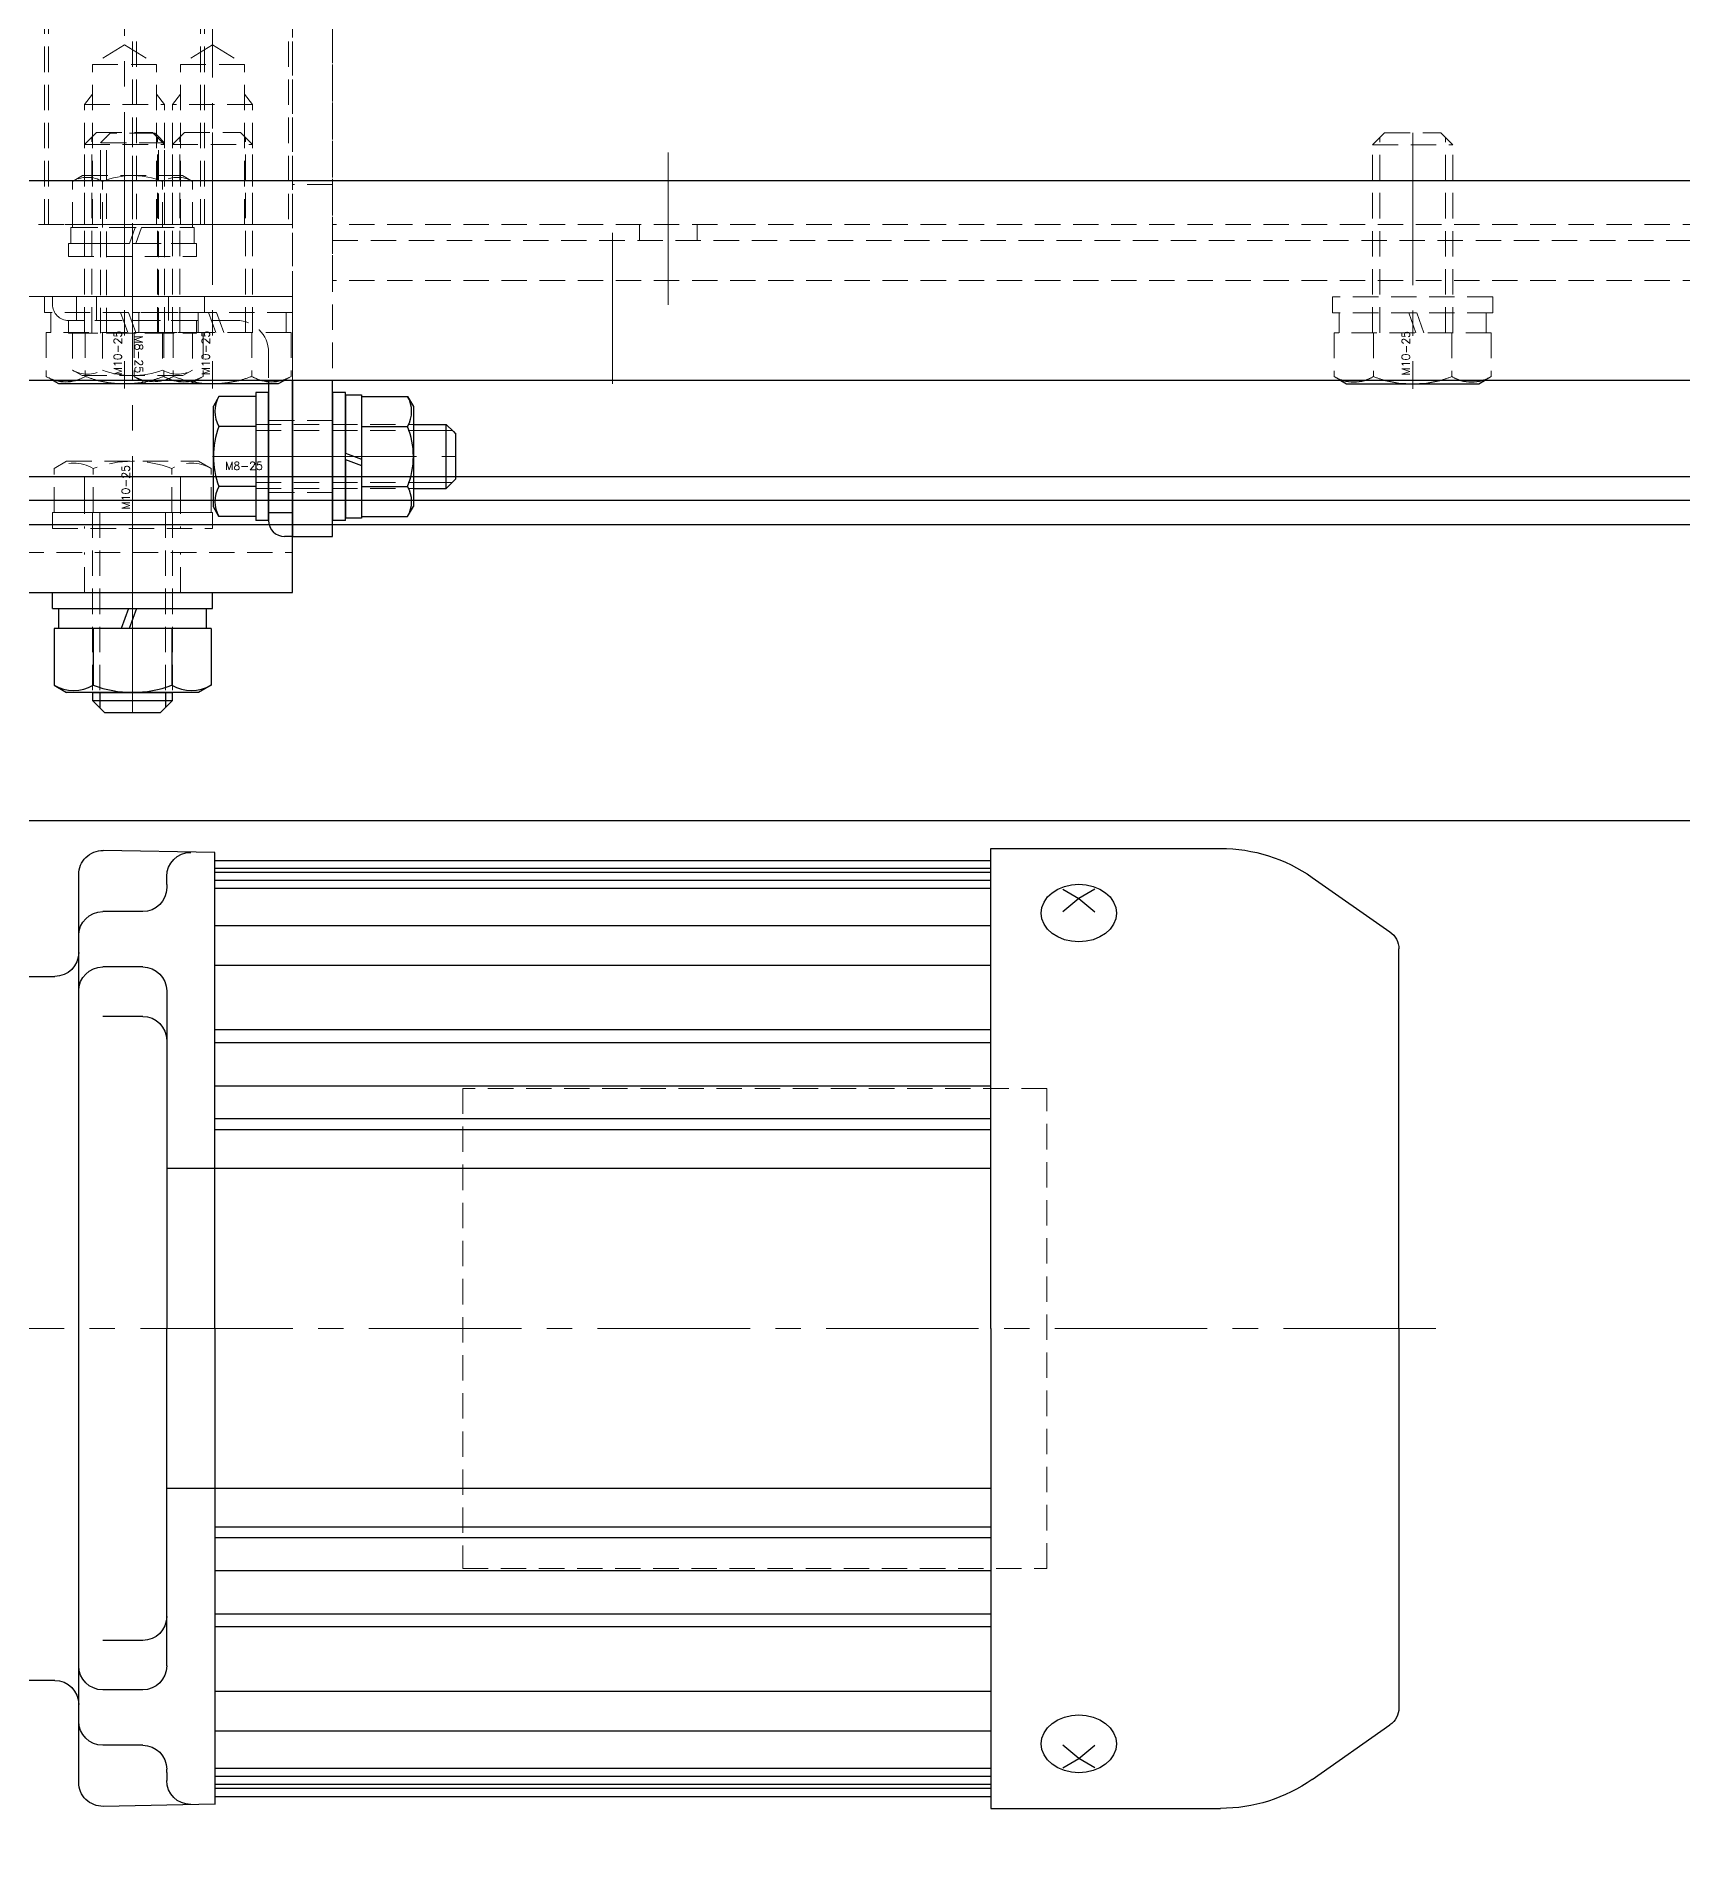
# Model space of a CAD drawing. Header units: millimetres. Extents: x 0 to 51411, y 0 to 16902.
# Drawn here: x 3216.1 to 3421.9, y 8115.4 to 8343.9 of the extents above; entities that cross this region are included whole.
import ezdxf

# ---------------------------------------------------------------- set-up
doc = ezdxf.new("R2010")
doc.units = ezdxf.units.MM
doc.linetypes.add('CENTER2', pattern=[28.575, 19.05, -3.175, 3.175, -3.175])
doc.linetypes.add('HIDDEN2', pattern=[4.7625, 3.175, -1.5875])
for name, color, linetype, lineweight in [('01_外形線', 7, 'Continuous', 25), ('02_細線', 5, 'Continuous', 13), ('03_かくれ線', 6, 'HIDDEN2', 13), ('04_中心線', 1, 'CENTER2', 9)]:
    doc.layers.add(name, color=color, linetype=linetype, lineweight=lineweight)
doc.styles.add('KSS_TXT', font='txt.shx', dxfattribs={"bigfont": 'extfont2.shx'})

# ---------------------------------------------------------------- blocks, each defined once
blk = doc.blocks.new('GM-SHYF-RH 0.4kW、1／160、＊＊V、60Hzb')
at = {"layer": '01_外形線'}
for p, q in [((-24, 133), (-24, 130)), ((-23, 134), (0, 134)), ((23, 134), (0, 134)), ((24, 133), (24, 130)), ((-47.27, 130), (-47.27, 125)), ((0.46, 130), (-47.27, 130)), ((0.46, 130), (47.73, 130)), ((47.73, 130), (47.73, 125)), ((-242.27, 127), (-270.97, 127)), ((-242.27, 67), (-242.27, 127)), ((-145.27, 126.48), (-131.32, 126.74)), ((-145.27, 67), (-145.27, 126.5)), ((-282.44, 123.38), (-292.16, 116.57)), ((-145.27, 125.5), (-242.27, 125.5)), ((-242.27, 124.5), (-145.27, 124.5)), ((-242.27, 124), (-145.27, 124)), ((-139.27, 122.5), (-139.27, 123.5)), ((-128.27, 10.26), (-128.27, 123.74)), ((-115.33, 115.5), (-115.33, 125)), ((-115.33, 125), (-15.97, 125)), ((-15.97, 125), (70.37, 125)), ((70.37, 115.5), (70.37, 125)), ((-255.27, 121.92), (-253.27, 120.74)), ((-251.27, 121.92), (-253.27, 120.74)), ((-242.27, 123), (-145.27, 123)), ((-242.27, 122), (-145.27, 122)), ((-139.27, 122.5), (-139.27, 122.1)), ((-253.27, 120.74), (-255.27, 119.09)), ((-253.27, 120.74), (-251.27, 119.09)), ((-136.27, 119.1), (-131.27, 119.1)), ((-242.27, 117.32), (-145.27, 117.32)), ((-293.27, 67), (-293.27, 114.44)), ((-116.98, 21), (-115.33, 115.5)), ((72.02, 21), (70.37, 115.5)), ((-242.27, 112.37), (-145.27, 112.37)), ((-136.27, 112.18), (-131.27, 112.18)), ((-117.38, 111), (-125.27, 111)), ((-139.27, 109.18), (-139.27, 67)), ((-136.27, 106), (-131.27, 106)), ((-242.27, 104.32), (-145.27, 104.32)), ((-242.27, 102.71), (-145.27, 102.71)), ((-242.27, 97.28), (-145.27, 97.28)), ((-242.27, 93.19), (-145.27, 93.19)), ((-242.27, 91.83), (-145.27, 91.83)), ((-242.27, 87), (-145.27, 87)), ((-145.27, 87), (-139.27, 87)), ((-293.27, 67), (-293.27, 19.56)), ((-242.27, 67), (-242.27, 7)), ((-145.27, 67), (-145.27, 7.5)), ((-139.27, 24.82), (-139.27, 67)), ((-242.27, 47), (-145.27, 47)), ((-145.27, 47), (-139.27, 47)), ((-242.27, 42.17), (-145.27, 42.17)), ((-242.27, 40.81), (-145.27, 40.81)), ((-242.27, 36.72), (-145.27, 36.72)), ((-242.27, 31.29), (-145.27, 31.29)), ((-242.27, 29.68), (-145.27, 29.68)), ((-136.27, 28), (-131.27, 28)), ((-125.27, 23), (-118.98, 23)), ((-242.27, 21.63), (-145.27, 21.63)), ((-136.27, 21.82), (-131.27, 21.82)), ((-116.77, 9), (-116.98, 21)), ((-116.98, 21), (-15.97, 21)), ((-15.97, 21), (72.02, 21)), ((71.82, 9.5), (72.02, 21)), ((-282.44, 10.62), (-292.16, 17.43)), ((-242.27, 16.68), (-145.27, 16.68)), ((-253.27, 13.26), (-255.27, 14.91)), ((-253.27, 13.26), (-251.27, 14.91)), ((-136.27, 14.9), (-131.27, 14.9)), ((-255.27, 12.08), (-253.27, 13.26)), ((-251.27, 12.08), (-253.27, 13.26)), ((-242.27, 12), (-145.27, 12)), ((-139.27, 11.5), (-139.27, 11.9)), ((-139.27, 11.5), (-139.27, 11.9)), ((-139.27, 11.5), (-139.27, 10.5)), ((-242.27, 11), (-145.27, 11)), ((-242.27, 10), (-145.27, 10)), ((-242.27, 9.5), (-145.27, 9.5)), ((71.31, 9), (71.82, 9.5)), ((-242.27, 7), (-270.97, 7)), ((-145.27, 8.5), (-242.27, 8.5)), ((-145.27, 7.52), (-131.32, 7.26)), ((-15.97, 9), (-116.77, 9)), ((-15.97, 9), (71.31, 9))]:
    blk.add_line(p, q, dxfattribs=at)
for points in [[(-248.57, 118.92), (-248.66, 119.63), (-248.93, 120.3), (-249.36, 120.93), (-249.95, 121.47), (-250.66, 121.92), (-251.47, 122.25), (-252.35, 122.46), (-253.27, 122.53), (-254.19, 122.46), (-255.07, 122.25), (-255.88, 121.92), (-256.59, 121.47), (-257.18, 120.93), (-257.61, 120.3), (-257.88, 119.63), (-257.97, 118.92), (-257.88, 118.22), (-257.61, 117.54), (-257.18, 116.92), (-256.59, 116.38), (-255.88, 115.93), (-255.07, 115.59), (-254.19, 115.39), (-253.27, 115.32), (-252.35, 115.39), (-251.47, 115.59), (-250.66, 115.93), (-249.95, 116.38), (-249.36, 116.92), (-248.93, 117.54), (-248.66, 118.22)], [(-248.57, 15.08), (-248.66, 15.78), (-248.93, 16.46), (-249.36, 17.08), (-249.95, 17.62), (-250.66, 18.07), (-251.47, 18.41), (-252.35, 18.61), (-253.27, 18.68), (-254.19, 18.61), (-255.07, 18.41), (-255.88, 18.07), (-256.59, 17.62), (-257.18, 17.08), (-257.61, 16.46), (-257.88, 15.78), (-257.97, 15.08), (-257.88, 14.37), (-257.61, 13.7), (-257.18, 13.07), (-256.59, 12.53), (-255.88, 12.08), (-255.07, 11.75), (-254.19, 11.54), (-253.27, 11.47), (-252.35, 11.54), (-251.47, 11.75), (-250.66, 12.08), (-249.95, 12.53), (-249.36, 13.07), (-248.93, 13.7), (-248.66, 14.37)]]:
    blk.add_lwpolyline(points, close=True, dxfattribs=at)
for centre, radius, start, end in [((-23, 133), 1, 90, 180), ((23, 133), 1, 0, 90), ((-270.97, 107), 20, 90, 125), ((-142.27, 123.5), 3, 0, 90), ((-131.27, 123.74), 3, 0, 90.9812), ((-136.27, 122.1), 3, 180, 270), ((-131.27, 116.1), 3, 0, 90), ((-290.67, 114.44), 2.6, 125, 180), ((-136.27, 109.18), 3, 90, 180), ((-131.27, 109.18), 3, 0, 90), ((-125.27, 114), 3, 180, 270), ((-117.38, 113), 2, 270, 359), ((-136.27, 103), 3, 90, 180), ((-136.27, 31), 3, 180, 270), ((-136.27, 24.82), 3, 180, 270), ((-131.27, 24.82), 3, 270, 0), ((-125.27, 20), 3, 90, 180), ((-118.98, 21), 2, 359, 90), ((-290.67, 19.56), 2.6, 180, 235), ((-131.27, 17.9), 3, 270, 0), ((-136.27, 11.9), 3, 90, 180), ((-270.97, 27), 20, 235, 270), ((-142.27, 10.5), 3, 270, 0), ((-131.27, 10.26), 3, 269.0188, 0)]:
    blk.add_arc(centre, radius, start, end, dxfattribs=at)
at = {"layer": '03_かくれ線'}
for p, q in [((-17.5, 110.75), (-17.5, 131.5)), ((17.5, 110.75), (17.5, 131.5)), ((-112, 125), (-112, 109)), ((-92, 109), (-92, 125)), ((47, 125), (47, 109)), ((67, 109), (67, 125)), ((-18.5, 108), (-18.5, 110.75)), ((-18.5, 110.75), (19.5, 110.75)), ((19.5, 108), (19.5, 110.75)), ((-112, 109), (-92, 109)), ((-109, 25), (-109, 109)), ((-95, 25), (-95, 109)), ((-18.5, 108), (19.5, 108)), ((-17.5, 82), (-17.5, 108)), ((17.5, 82), (17.5, 108)), ((47, 109), (67, 109)), ((50, 25), (50, 109)), ((64, 25), (64, 109)), ((-17.8, 52), (-17.8, 82)), ((-17.8, 82), (17.8, 82)), ((17.8, 52), (17.8, 82)), ((-17.8, 52), (17.8, 52)), ((-17.5, 26), (-17.5, 52)), ((17.5, 26), (17.5, 52)), ((-18.5, 23.25), (-18.5, 26)), ((-18.5, 26), (19.5, 26)), ((19.5, 23.25), (19.5, 26)), ((-112, 9), (-112, 25)), ((-112, 25), (-92, 25)), ((-92, 25), (-92, 9)), ((-18.5, 23.25), (19.5, 23.25)), ((-17.5, 2.5), (-17.5, 23.25)), ((17.5, 2.5), (17.5, 23.25)), ((47, 9), (47, 25)), ((47, 25), (67, 25)), ((67, 25), (67, 9)), ((-47.27, 4), (-47.27, 9)), ((47.73, 4), (47.73, 9)), ((0.23, 4), (-47.27, 4)), ((47.73, 4), (-47.27, 4)), ((-24, 1), (-24, 4)), ((24, 1), (24, 4)), ((-23, 0), (0, 0)), ((23, 0), (0, 0))]:
    blk.add_line(p, q, dxfattribs=at)
blk.add_lwpolyline([(-249.27, 97), (-176.27, 97), (-176.27, 37), (-249.27, 37)], close=True, dxfattribs=at)
for centre, radius, start, end in [((-20, 131.5), 2.5, 0, 90), ((20, 131.5), 2.5, 90, 180), ((-20, 2.5), 2.5, 270, 0), ((20, 2.5), 2.5, 180, 270), ((-23, 1), 1, 180, 270), ((23, 1), 1, 270, 0)]:
    blk.add_arc(centre, radius, start, end, dxfattribs=at)
at = {"layer": '04_中心線'}
for p, q in [((0, 134), (0, 0)), ((-102, 6.46), (-102, 127.76)), ((57, 6.46), (57, 127.76)), ((-297.9, 67), (75.91, 67))]:
    blk.add_line(p, q, dxfattribs=at)

msp = doc.modelspace()

# ---------------------------------------------------------------- linework, layer by layer
at = {"layer": '01_外形線'}
for p, q in [((3218.196, 8300.866), (3218.889, 8300.466)), ((3235.389, 8300.466), (3236.082, 8300.866)), ((3245.139, 8300.866), (3245.139, 8283.366)), ((3246.389, 8300.466), (3247.082, 8300.866)), ((3248.139, 8274.366), (3248.139, 8300.866)), ((3248.139, 8300.866), (3248.139, 8281.366)), ((3248.139, 8300.866), (3248.139, 8281.366)), ((3253.139, 8281.366), (3253.139, 8300.866)), ((3379.144, 8300.866), (3379.889, 8300.436)), ((3396.389, 8300.436), (3397.134, 8300.866)), ((3218.889, 8300.466), (3235.389, 8300.466)), ((3235.389, 8300.466), (3246.389, 8300.466)), ((3238.935, 8298.871), (3238.239, 8297.666)), ((3243.539, 8298.871), (3238.935, 8298.871)), ((3243.539, 8299.366), (3243.539, 8283.366)), ((3245.139, 8299.366), (3243.539, 8299.366)), ((3243.539, 8298.871), (3243.539, 8283.86)), ((3245.139, 8283.366), (3245.139, 8299.366)), ((3253.139, 8299.366), (3253.139, 8283.366)), ((3254.739, 8299.366), (3253.139, 8299.366)), ((3254.739, 8283.366), (3254.739, 8299.366)), ((3254.739, 8299.066), (3254.739, 8291.766)), ((3254.739, 8299.066), (3256.739, 8299.066)), ((3256.739, 8299.066), (3256.739, 8291.038)), ((3256.739, 8298.871), (3256.739, 8283.86)), ((3256.739, 8298.871), (3262.514, 8298.871)), ((3262.514, 8298.871), (3263.239, 8297.616)), ((3379.889, 8300.436), (3396.389, 8300.436)), ((3238.239, 8285.066), (3238.239, 8297.666)), ((3263.239, 8297.616), (3263.239, 8285.116)), ((3243.539, 8295.119), (3238.935, 8295.119)), ((3256.739, 8295.119), (3262.514, 8295.119)), ((3263.239, 8295.366), (3267.339, 8295.366)), ((3267.339, 8287.366), (3267.339, 8295.366)), ((3267.339, 8295.366), (3268.239, 8294.466)), ((3268.239, 8294.466), (3268.539, 8294.166)), ((3268.539, 8288.566), (3268.539, 8294.166)), ((3254.739, 8291.766), (3256.739, 8291.038)), ((3254.739, 8290.966), (3254.739, 8283.666)), ((3254.739, 8290.966), (3256.739, 8290.238)), ((3256.739, 8290.238), (3256.739, 8283.666)), ((2928.139, 8288.866), (3728.139, 8288.866)), ((3243.539, 8287.613), (3238.935, 8287.613)), ((3256.739, 8287.613), (3262.514, 8287.613)), ((3263.239, 8287.366), (3267.339, 8287.366)), ((3267.339, 8287.366), (3268.239, 8288.266)), ((3268.239, 8288.266), (3268.539, 8288.566)), ((3238.935, 8283.86), (3238.239, 8285.066)), ((3262.514, 8283.86), (3263.239, 8285.116)), ((2928.139, 8282.866), (3728.139, 8282.866)), ((3243.539, 8283.86), (3238.935, 8283.86)), ((3245.139, 8283.366), (3243.539, 8283.366)), ((3245.139, 8284.366), (3248.139, 8284.366)), ((3254.739, 8283.366), (3253.139, 8283.366)), ((3256.739, 8283.666), (3254.739, 8283.666)), ((3256.739, 8283.86), (3262.514, 8283.86)), ((3248.139, 8281.366), (3247.139, 8281.366)), ((3248.139, 8281.366), (3253.139, 8281.366)), ((3150.289, 8274.366), (3248.139, 8274.366)), ((3218.139, 8274.366), (3238.139, 8274.366)), ((3218.139, 8272.366), (3218.139, 8274.366)), ((3238.139, 8272.366), (3238.139, 8274.366)), ((3218.139, 8272.366), (3238.139, 8272.366)), ((3218.939, 8269.866), (3218.939, 8272.366)), ((3227.639, 8272.366), (3226.729, 8269.866)), ((3228.639, 8272.366), (3227.729, 8269.866)), ((3237.339, 8272.366), (3237.339, 8269.866)), ((3237.954, 8269.866), (3218.324, 8269.866)), ((3218.324, 8269.866), (3218.324, 8262.769)), ((3226.729, 8269.866), (3218.939, 8269.866)), ((3223.232, 8269.866), (3223.232, 8262.769)), ((3237.339, 8269.866), (3227.729, 8269.866)), ((3233.047, 8269.866), (3233.047, 8262.769)), ((3237.954, 8269.866), (3237.954, 8262.769)), ((3218.324, 8262.769), (3219.889, 8261.866)), ((3237.954, 8262.769), (3236.389, 8261.866)), ((3236.389, 8261.866), (3219.889, 8261.866)), ((3223.139, 8261.866), (3233.139, 8261.866)), ((3223.139, 8261.866), (3223.139, 8260.866)), ((3223.139, 8260.866), (3224.639, 8259.366)), ((3223.139, 8260.866), (3233.139, 8260.866)), ((3224.039, 8261.866), (3224.039, 8259.966)), ((3233.139, 8260.866), (3231.639, 8259.366)), ((3232.239, 8261.866), (3232.239, 8259.966)), ((3233.139, 8260.866), (3233.139, 8261.866)), ((3224.639, 8259.366), (3231.639, 8259.366))]:
    msp.add_line(p, q, dxfattribs=at)
msp.add_lwpolyline([(2923.139, 8600.866), (3478.139, 8600.866, -0.4142136), (3488.139, 8590.866), (3488.139, 8310.866, -0.4142136), (3478.139, 8300.866), (2923.139, 8300.866), (2923.139, 8600.866)], format="xyb", dxfattribs=at)
for points in [[(2928.139, 8325.866), (3728.139, 8325.866), (3728.139, 8285.866), (2928.139, 8285.866)], [(2933.139, 8245.866), (3723.139, 8245.866), (3728.139, 8250.866), (3728.139, 8285.866), (2928.139, 8285.866), (2928.139, 8250.866)]]:
    msp.add_lwpolyline(points, close=True, dxfattribs=at)
for centre, radius, start, end in [((3219.778, 8305.619), 4.907, 255.61054, 284.38946), ((3227.139, 8314.245), 13.779, 256.16077, 283.83923), ((3234.5, 8305.619), 4.907, 255.61054, 284.38946), ((3238.139, 8314.245), 13.779, 260.01719, 283.83923), ((3245.5, 8305.619), 4.907, 255.61054, 284.38946), ((3380.778, 8305.589), 4.907, 254.25373, 285.74627), ((3388.139, 8314.215), 13.779, 255.64502, 284.35498), ((3395.5, 8305.589), 4.907, 254.25373, 285.74627), ((3242.185, 8296.995), 3.753, 150.00001, 209.99999), ((3259.264, 8296.995), 3.753, 330.00001, 29.99999), ((3248.704, 8291.366), 10.465, 158.98558, 201.01442), ((3253.163, 8291.366), 10.077, 338.13461, 21.86539), ((3242.185, 8285.737), 3.753, 150.00001, 209.99999), ((3259.264, 8285.737), 3.753, 330.00001, 29.99999), ((3247.139, 8283.366), 2, 180, 270), ((3220.778, 8267.019), 4.907, 240.00001, 299.99999), ((3228.139, 8275.645), 13.779, 249.136, 290.864), ((3235.5, 8267.019), 4.907, 240.00001, 299.99999)]:
    msp.add_arc(centre, radius, start, end, dxfattribs=at)
at = {"layer": '02_細線'}
for p, q in [((3263.239, 8294.616), (3268.089, 8294.616)), ((3263.239, 8288.116), (3268.089, 8288.116))]:
    msp.add_line(p, q, dxfattribs=at)
at = {"layer": '03_かくれ線'}
for p, q in [((3248.139, 8300.866), (3248.139, 8600.866)), ((3248.139, 8300.866), (3248.139, 8600.866)), ((3253.139, 8600.866), (3253.139, 8300.866)), ((3253.139, 8313.366), (3253.139, 8588.366)), ((3217.139, 8320.366), (3217.139, 8581.366)), ((3217.639, 8320.366), (3217.639, 8581.366)), ((3228.139, 8581.366), (3228.139, 8320.366)), ((3228.639, 8581.366), (3228.639, 8320.366)), ((3236.639, 8320.366), (3236.639, 8581.366)), ((3237.139, 8320.366), (3237.139, 8581.366)), ((3247.639, 8581.366), (3247.639, 8320.366)), ((3248.139, 8581.366), (3248.139, 8320.366)), ((3227.139, 8342.816), (3223.139, 8340.362)), ((3227.139, 8342.816), (3231.139, 8340.362)), ((3238.139, 8342.816), (3234.139, 8340.362)), ((3238.139, 8342.816), (3242.139, 8340.362)), ((3223.139, 8320.366), (3223.139, 8340.362)), ((3223.139, 8340.362), (3227.139, 8340.362)), ((3231.139, 8340.362), (3227.139, 8340.362)), ((3231.139, 8320.366), (3231.139, 8340.362)), ((3234.139, 8340.362), (3238.139, 8340.362)), ((3234.139, 8320.366), (3234.139, 8340.362)), ((3242.139, 8340.362), (3238.139, 8340.362)), ((3242.139, 8320.366), (3242.139, 8340.362)), ((3222.139, 8335.366), (3223.139, 8336.665)), ((3222.139, 8320.366), (3222.139, 8335.366)), ((3222.139, 8335.366), (3232.139, 8335.366)), ((3232.139, 8335.366), (3231.139, 8336.665)), ((3232.139, 8320.366), (3232.139, 8335.366)), ((3233.139, 8335.366), (3234.139, 8336.665)), ((3233.139, 8320.366), (3233.139, 8335.366)), ((3243.139, 8335.366), (3233.139, 8335.366)), ((3243.139, 8335.366), (3242.139, 8336.665)), ((3243.139, 8320.366), (3243.139, 8335.366)), ((3222.139, 8330.366), (3223.639, 8331.866)), ((3223.039, 8306.866), (3223.039, 8331.266)), ((3223.639, 8331.866), (3230.639, 8331.866)), ((3224.139, 8330.566), (3225.039, 8331.466)), ((3232.139, 8330.566), (3224.139, 8330.566)), ((3224.139, 8326.466), (3224.139, 8330.566)), ((3224.889, 8326.466), (3224.889, 8331.316)), ((3225.039, 8331.466), (3225.339, 8331.766)), ((3230.939, 8331.766), (3225.339, 8331.766)), ((3232.139, 8330.366), (3230.639, 8331.866)), ((3231.239, 8331.466), (3230.939, 8331.766)), ((3232.139, 8330.566), (3231.239, 8331.466)), ((3231.239, 8306.866), (3231.239, 8331.266)), ((3231.389, 8326.466), (3231.389, 8331.316)), ((3232.139, 8326.466), (3232.139, 8330.566)), ((3233.139, 8330.366), (3234.639, 8331.866)), ((3234.039, 8306.866), (3234.039, 8331.266)), ((3234.639, 8331.866), (3241.639, 8331.866)), ((3243.139, 8330.366), (3241.639, 8331.866)), ((3242.239, 8306.866), (3242.239, 8331.266)), ((3383.139, 8330.336), (3384.639, 8331.836)), ((3384.039, 8306.836), (3384.039, 8331.236)), ((3384.639, 8331.836), (3391.639, 8331.836)), ((3393.139, 8330.336), (3391.639, 8331.836)), ((3392.239, 8306.836), (3392.239, 8331.236)), ((3222.139, 8306.866), (3222.139, 8330.366)), ((3222.139, 8330.366), (3232.139, 8330.366)), ((3232.139, 8306.866), (3232.139, 8330.366)), ((3233.139, 8306.866), (3233.139, 8330.366)), ((3233.139, 8330.366), (3243.139, 8330.366)), ((3243.139, 8306.866), (3243.139, 8330.366)), ((3383.139, 8306.836), (3383.139, 8330.336)), ((3383.139, 8330.336), (3393.139, 8330.336)), ((3393.139, 8306.836), (3393.139, 8330.336)), ((3220.634, 8325.741), (3221.889, 8326.466)), ((3221.889, 8326.466), (3234.389, 8326.466)), ((3224.139, 8306.766), (3224.139, 8326.466)), ((3224.889, 8306.766), (3224.889, 8326.466)), ((3231.389, 8306.766), (3231.389, 8326.466)), ((3232.139, 8306.766), (3232.139, 8326.466)), ((3235.645, 8325.741), (3234.389, 8326.466)), ((3220.634, 8319.966), (3220.634, 8325.741)), ((3224.386, 8319.966), (3224.386, 8325.741)), ((3231.892, 8319.966), (3231.892, 8325.741)), ((3235.645, 8319.966), (3235.645, 8325.741)), ((3253.139, 8325.366), (3248.139, 8325.366)), ((3237.139, 8320.366), (3217.139, 8320.366)), ((3220.439, 8319.966), (3228.467, 8319.966)), ((3220.439, 8317.966), (3220.439, 8319.966)), ((3220.634, 8319.966), (3235.645, 8319.966)), ((3227.739, 8317.966), (3228.467, 8319.966)), ((3228.139, 8320.366), (3248.139, 8320.366)), ((3228.539, 8317.966), (3229.267, 8319.966)), ((3229.267, 8319.966), (3235.839, 8319.966)), ((3235.839, 8319.966), (3235.839, 8317.966)), ((3644.139, 8320.366), (3253.139, 8320.366)), ((3253.139, 8320.366), (3253.139, 8318.366)), ((3291.493, 8320.366), (3291.493, 8318.366)), ((3298.693, 8320.366), (3298.693, 8318.366)), ((3236.139, 8317.966), (3220.139, 8317.966)), ((3220.139, 8317.966), (3220.139, 8316.366)), ((3220.439, 8317.966), (3227.739, 8317.966)), ((3228.539, 8317.966), (3235.839, 8317.966)), ((3236.139, 8317.966), (3236.139, 8316.366)), ((3253.139, 8318.366), (3644.139, 8318.366)), ((3220.139, 8316.366), (3236.139, 8316.366)), ((3644.139, 8313.366), (3253.139, 8313.366)), ((3237.139, 8311.366), (3217.139, 8311.366)), ((3217.139, 8309.896), (3217.139, 8311.366)), ((3248.139, 8311.366), (3218.139, 8311.366)), ((3218.139, 8311.366), (3218.139, 8310.366)), ((3221.139, 8311.366), (3221.139, 8308.366)), ((3223.639, 8311.366), (3223.639, 8308.366)), ((3248.139, 8311.366), (3228.139, 8311.366)), ((3228.139, 8309.896), (3228.139, 8311.366)), ((3232.639, 8311.366), (3232.639, 8308.366)), ((3237.139, 8309.896), (3237.139, 8311.366)), ((3248.139, 8311.366), (3248.139, 8300.866)), ((3248.139, 8309.896), (3248.139, 8311.366)), ((3398.139, 8311.336), (3378.139, 8311.336)), ((3378.139, 8309.866), (3378.139, 8311.336)), ((3398.139, 8309.866), (3398.139, 8311.336)), ((3217.139, 8309.896), (3217.139, 8309.366)), ((3237.139, 8309.366), (3217.139, 8309.366)), ((3217.939, 8309.366), (3217.939, 8306.866)), ((3241.139, 8308.366), (3220.139, 8308.366)), ((3236.139, 8308.366), (3220.139, 8308.366)), ((3220.139, 8308.366), (3220.139, 8306.766)), ((3226.639, 8309.366), (3227.549, 8306.866)), ((3227.639, 8309.366), (3228.549, 8306.866)), ((3228.139, 8309.896), (3228.139, 8309.366)), ((3248.139, 8309.366), (3228.139, 8309.366)), ((3228.939, 8309.366), (3228.939, 8306.866)), ((3236.139, 8308.366), (3236.139, 8306.766)), ((3236.339, 8306.866), (3236.339, 8309.366)), ((3237.139, 8309.366), (3237.139, 8309.896)), ((3237.639, 8309.366), (3238.549, 8306.866)), ((3238.639, 8309.366), (3239.549, 8306.866)), ((3247.339, 8306.866), (3247.339, 8309.366)), ((3248.139, 8309.366), (3248.139, 8309.896)), ((3378.139, 8309.866), (3378.139, 8309.336)), ((3398.139, 8309.336), (3378.139, 8309.336)), ((3378.939, 8309.336), (3378.939, 8306.836)), ((3387.639, 8309.336), (3388.549, 8306.836)), ((3388.639, 8309.336), (3389.549, 8306.836)), ((3397.339, 8306.836), (3397.339, 8309.336)), ((3398.139, 8309.336), (3398.139, 8309.866)), ((3217.324, 8306.866), (3217.324, 8301.369)), ((3236.954, 8306.866), (3217.324, 8306.866)), ((3220.139, 8306.766), (3236.139, 8306.766)), ((3220.634, 8306.766), (3235.645, 8306.766)), ((3220.634, 8306.766), (3220.634, 8302.162)), ((3222.232, 8306.866), (3222.232, 8301.369)), ((3224.386, 8306.766), (3224.386, 8302.162)), ((3228.324, 8306.866), (3228.324, 8301.369)), ((3247.954, 8306.866), (3228.324, 8306.866)), ((3231.892, 8306.766), (3231.892, 8302.162)), ((3232.047, 8306.866), (3232.047, 8301.369)), ((3233.232, 8306.866), (3233.232, 8301.369)), ((3235.645, 8306.766), (3235.645, 8302.162)), ((3236.954, 8306.866), (3236.954, 8301.369)), ((3243.047, 8306.866), (3243.047, 8301.369)), ((3247.954, 8306.866), (3247.954, 8301.369)), ((3378.324, 8306.836), (3378.324, 8301.339)), ((3397.954, 8306.836), (3378.324, 8306.836)), ((3383.232, 8306.836), (3383.232, 8301.339)), ((3393.047, 8306.836), (3393.047, 8301.339)), ((3397.954, 8306.836), (3397.954, 8301.339)), ((3245.139, 8304.366), (3245.139, 8300.866)), ((3217.324, 8301.369), (3218.196, 8300.866)), ((3220.634, 8302.162), (3221.839, 8301.466)), ((3234.439, 8301.466), (3221.839, 8301.466)), ((3228.324, 8301.369), (3229.107, 8300.918)), ((3229.144, 8300.896), (3229.889, 8300.466)), ((3235.645, 8302.162), (3234.439, 8301.466)), ((3236.954, 8301.369), (3236.082, 8300.866)), ((3247.954, 8301.369), (3247.082, 8300.866)), ((3378.324, 8301.339), (3379.107, 8300.887)), ((3397.954, 8301.339), (3397.134, 8300.866)), ((3229.889, 8300.466), (3235.389, 8300.466)), ((3243.539, 8295.366), (3263.239, 8295.366)), ((3243.539, 8294.616), (3263.239, 8294.616)), ((3248.139, 8295.866), (3245.139, 8295.866)), ((3253.139, 8295.866), (3248.139, 8295.866)), ((3218.324, 8289.862), (3219.889, 8290.766)), ((3218.324, 8284.366), (3218.324, 8289.862)), ((3219.889, 8290.766), (3236.389, 8290.766)), ((3223.232, 8284.366), (3223.232, 8289.862)), ((3233.047, 8284.366), (3233.047, 8289.862)), ((3237.954, 8289.862), (3236.389, 8290.766)), ((3237.954, 8284.366), (3237.954, 8289.862)), ((3222.139, 8287.366), (3222.139, 8282.366)), ((3228.139, 8288.616), (3228.139, 8281.116)), ((3234.139, 8287.366), (3234.139, 8282.366)), ((3243.539, 8288.116), (3263.239, 8288.116)), ((3243.539, 8287.366), (3263.239, 8287.366)), ((3248.139, 8286.866), (3245.139, 8286.866)), ((3253.139, 8286.866), (3248.139, 8286.866)), ((3218.139, 8284.366), (3238.139, 8284.366)), ((3218.139, 8282.366), (3218.139, 8284.366)), ((3237.954, 8284.366), (3218.324, 8284.366)), ((3223.139, 8284.366), (3223.139, 8261.866)), ((3224.039, 8284.366), (3224.039, 8261.866)), ((3232.239, 8284.366), (3232.239, 8261.866)), ((3233.139, 8284.366), (3233.139, 8261.866)), ((3238.139, 8282.366), (3238.139, 8284.366)), ((3218.139, 8282.366), (3238.139, 8282.366)), ((2928.139, 8279.366), (3248.139, 8279.366)), ((3222.139, 8274.366), (3222.139, 8279.366)), ((3234.139, 8274.366), (3234.139, 8279.366))]:
    msp.add_line(p, q, dxfattribs=at)
at = {"layer": '03_かくれ線', "ltscale": 3}
for p, q in [((3222.139, 8285.866), (3222.139, 8288.866)), ((3234.139, 8285.866), (3234.139, 8288.866))]:
    msp.add_line(p, q, dxfattribs=at)
at = {"layer": '03_かくれ線'}
msp.add_lwpolyline([(2928.139, 8311.366), (3248.139, 8311.366), (3248.139, 8320.366), (2928.139, 8320.366), (2928.139, 8311.366)], dxfattribs=at)
for centre, radius, start, end in [((3222.51, 8322.491), 3.753, 60.00001, 119.99999), ((3228.139, 8316.389), 10.077, 68.13461, 111.86539), ((3233.768, 8322.491), 3.753, 60.00001, 119.99999), ((3220.139, 8310.366), 2, 180, 270), ((3241.139, 8304.366), 4, 0, 90), ((3219.778, 8305.619), 4.907, 240.00001, 255.61054), ((3222.51, 8305.412), 3.753, 240.00001, 299.99999), ((3219.778, 8305.619), 4.907, 284.38946, 299.99999), ((3227.139, 8314.245), 13.779, 249.136, 256.16077), ((3228.139, 8311.931), 10.465, 248.98558, 291.01442), ((3230.778, 8305.619), 4.907, 240.00001, 254.25373), ((3230.778, 8305.619), 4.907, 254.25373, 285.74627), ((3227.139, 8314.245), 13.779, 283.83923, 290.864), ((3233.768, 8305.412), 3.753, 240.00001, 299.99999), ((3234.5, 8305.619), 4.907, 240.00001, 255.61054), ((3230.778, 8305.619), 4.907, 285.74627, 299.99999), ((3238.139, 8314.245), 13.779, 249.136, 260.01719), ((3234.5, 8305.619), 4.907, 284.38946, 299.99999), ((3238.139, 8314.245), 13.779, 283.83923, 290.864), ((3245.5, 8305.619), 4.907, 240.00001, 255.61054), ((3245.5, 8305.619), 4.907, 284.38946, 299.99999), ((3380.778, 8305.589), 4.907, 240.00001, 254.25373), ((3380.778, 8305.589), 4.907, 285.74627, 299.99999), ((3388.139, 8314.215), 13.779, 249.136, 255.64502), ((3388.139, 8314.215), 13.779, 284.35498, 290.864), ((3395.5, 8305.589), 4.907, 240.00001, 254.25373), ((3395.5, 8305.589), 4.907, 285.74627, 299.99999), ((3220.778, 8285.612), 4.907, 60.00001, 119.99999), ((3228.139, 8276.987), 13.779, 69.136, 110.864), ((3235.5, 8285.612), 4.907, 60.00001, 119.99999)]:
    msp.add_arc(centre, radius, start, end, dxfattribs=at)
at = {"layer": '04_中心線'}
for p, q in [((3227.139, 8315.366), (3227.139, 8586.366)), ((3238.139, 8586.366), (3238.139, 8315.366)), ((3227.139, 8331.866), (3227.139, 8299.866)), ((3228.139, 8301.466), (3228.139, 8331.766)), ((3238.139, 8331.866), (3238.139, 8299.866)), ((3388.139, 8331.836), (3388.139, 8299.836)), ((3295.093, 8329.366), (3295.093, 8309.366)), ((3227.139, 8320.366), (3227.139, 8311.366)), ((3288.139, 8319.336), (3288.139, 8300.436)), ((3228.139, 8316.366), (3228.139, 8303.366)), ((3228.139, 8272.366), (3228.139, 8302.366)), ((3228.139, 8259.366), (3228.139, 8290.766)), ((3263.139, 8291.366), (3238.139, 8291.366)), ((3238.239, 8291.366), (3268.539, 8291.366)), ((3253.139, 8291.366), (3240.139, 8291.366)), ((3228.139, 8264.366), (3228.139, 8289.366)), ((3228.139, 8268.866), (3228.139, 8287.766))]:
    msp.add_line(p, q, dxfattribs=at)

# ---------------------------------------------------------------- block references
at = {"xscale": -1}
msp.add_blockref('GM-SHYF-RH 0.4kW、1／160、＊＊V、60Hzb', (3093.139, 8115.366), dxfattribs=at)

# ---------------------------------------------------------------- texts
at = {"layer": '03_かくれ線', "style": 'KSS_TXT'}
for s, rotation, p in [('M10-25', 90, (3226.779, 8301.508)), ('M8-25', 270, (3228.435, 8306.498)), ('M10-25', 90, (3237.779, 8301.508)), ('M10-25', 90, (3387.779, 8301.477)), ('M10-25', 90, (3227.779, 8284.724))]:
    msp.add_text(s, height=1, rotation=rotation, dxfattribs=at).set_placement(p)
msp.add_text('M8-25', height=1, dxfattribs=at).set_placement((3239.715, 8289.686))

doc.saveas('drawing.dxf')
